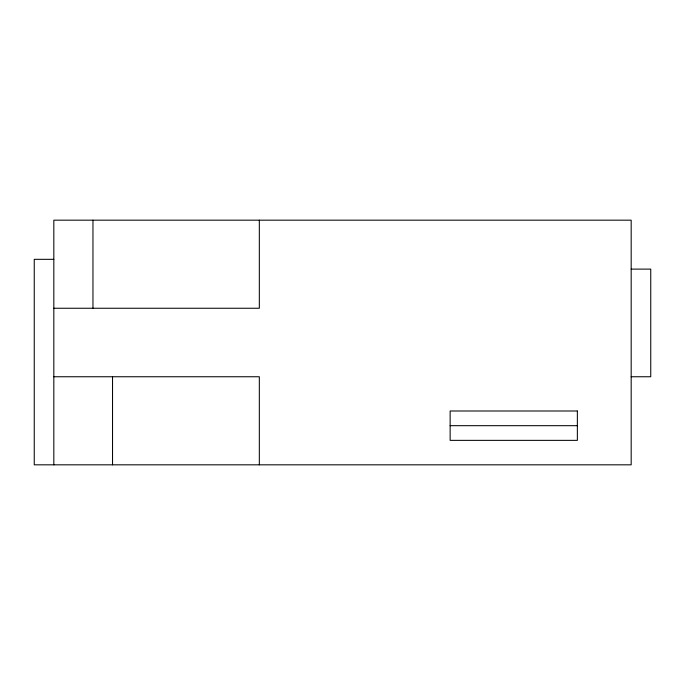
<?xml version="1.0" encoding="UTF-8"?>
<svg xmlns="http://www.w3.org/2000/svg" width="685" height="685" viewBox="0 0 685 685"><rect width="100%" height="100%" fill="white"/><g stroke="black" fill="none" stroke-linecap="round" stroke-linejoin="round"><path stroke-width="1.03" d="M53.824 259.324L34.25 259.324L34.25 464.824L631.176 464.824L631.176 220.176L53.824 220.176L53.824 464.824M631.176 269.111L650.75 269.111L650.75 376.75L631.176 376.75M53.824 308.25L259.324 308.25L259.324 220.176M53.824 376.75L259.324 376.75L259.324 464.824M450.139 425.676L577.361 425.676M112.537 376.75L112.537 464.824M92.963 220.176L92.963 308.25M577.361 411L450.139 411L450.139 440.361L577.361 440.361L577.361 411"/></g></svg>
